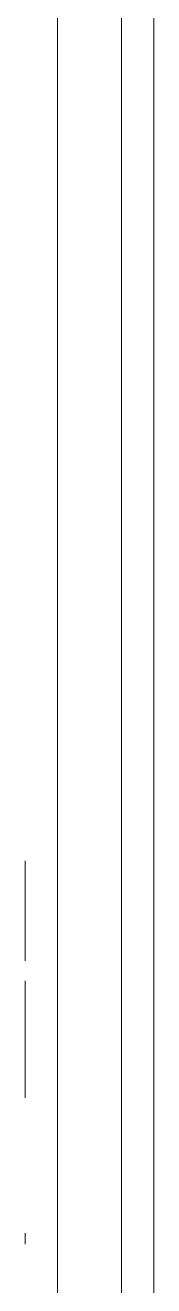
# Model space of a CAD drawing. Extents: x -181672 to 290600, y -29000 to 395522.
# Drawn here: x -4987.011 to -4986.811, y 42523.335 to 42525.294 of the extents above; entities that cross this region are included whole.
import ezdxf

# ---------------------------------------------------------------- set-up
doc = ezdxf.new("R2010")
doc.units = 0
doc.header["$LTSCALE"] = 10
doc.layers.add('XFM7P20PCW$0$G-IMPT', color=252, linetype='Continuous', lineweight=9)
doc.layers.add('XFM7P20PCW$0$M-EQPM', color=252, linetype='Continuous', lineweight=9)

# ---------------------------------------------------------------- blocks, each defined once
blk = doc.blocks.new('XFM7P20PCW$0$ui_PCW Pump Shockproof Base - PCW防震基座-Renew_dwg_¹s_ó¹Ï UA300015 _ó_û 100x9tx6M-V89-剖面 73')
at = {"layer": 'XFM7P20PCW$0$G-IMPT'}
for p, q in [((131818.3675, 25583), (132038.3675, 25583)), ((132038.3675, 25583), (131939.3675, 25583))]:
    blk.add_line(p, q, dxfattribs=at)
blk = doc.blocks.new('XFM7P20PCW$0$ui_PCW Pump Shockproof Base - PCW防震基座-Renew_dwg_²Õ_X¹Ï OB801032 JAD-2_uÂ__W_ _ö_ûÁá_N MK1808005SLDASM-V93-剖面 73')
blk.add_blockref('XFM7P20PCW$0$ui_PCW Pump Shockproof Base - PCW防震基座-Renew_dwg_¹s_ó¹Ï UA300015 _ó_û 100x9tx6M-V89-剖面 73', (0, 0))
blk = doc.blocks.new('XFM7P20PCW$0$ui_PCW Pump Shockproof Base - PCW防震基座-Renew_dwg_XA400011 ___¹_ÐÅÒ_K_È____-V82-剖面 73')
at = {"layer": 'XFM7P20PCW$0$G-IMPT'}
for p, q in [((130616.6358, 25583.15), (130621.6581, 25583.15)), ((130621.7248, 25583.15), (130616.6358, 25583.15)), ((130619.0375, 25583.15), (130620.4902, 25583.15)), ((130619.0803, 25583.15), (130620.6087, 25583.15)), ((130622.7149, 25583.15), (130619.1182, 25583.15)), ((130619.1182, 25583.15), (130622.5445, 25583.15)), ((130619.189, 25583.15), (130620.6466, 25583.15)), ((130622.5445, 25583.15), (130619.2079, 25583.15)), ((130619.7947, 25583.15), (130619.5346, 25583.15)), ((130620.6087, 25583.15), (130619.5865, 25583.15)), ((130619.9511, 25583.15), (130619.7429, 25583.15)), ((130619.984, 25583.15), (130622.5067, 25583.15)), ((130620.003, 25583.15), (130622.2746, 25583.15)), ((130622.3174, 25583.15), (130620.0836, 25583.15)), ((130622.0902, 25583.15), (130620.1025, 25583.15)), ((130621.4991, 25583.15), (130620.1208, 25583.15)), ((130620.1287, 25583.15), (130621.8148, 25583.15)), ((130620.6013, 25583.15), (130620.1365, 25583.15)), ((130620.1365, 25583.15), (130620.4836, 25583.15)), ((130620.56, 25583.15), (130620.158, 25583.15)), ((130620.158, 25583.15), (130620.4247, 25583.15)), ((130620.4247, 25583.15), (130620.158, 25583.15)), ((130620.1679, 25583.15), (130620.4952, 25583.15)), ((130620.1815, 25583.15), (130620.5286, 25583.15)), ((130620.4952, 25583.15), (130620.1873, 25583.15)), ((130620.4011, 25583.15), (130620.2364, 25583.15)), ((130620.2364, 25583.15), (130620.4011, 25583.15)), ((130620.6466, 25583.15), (130620.3816, 25583.15)), ((130620.6384, 25583.15), (130620.4581, 25583.15)), ((130620.4581, 25583.15), (130620.6384, 25583.15)), ((130620.4796, 25583.15), (130620.7462, 25583.15)), ((130620.7462, 25583.15), (130620.4796, 25583.15)), ((130620.5403, 25583.15), (130620.7384, 25583.15)), ((130620.5522, 25583.15), (130620.7482, 25583.15)), ((130620.5807, 25583.15), (130620.8029, 25583.15)), ((130620.798, 25583.15), (130620.5898, 25583.15)), ((130620.5972, 25583.15), (130621.6188, 25583.15)), ((130621.7913, 25583.15), (130620.6344, 25583.15)), ((130620.9109, 25583.15), (130620.6521, 25583.15)), ((130620.6521, 25583.15), (130620.9109, 25583.15)), ((130620.8618, 25583.15), (130620.6933, 25583.15)), ((130620.7791, 25583.15), (130622.7668, 25583.15)), ((130622.7997, 25583.15), (130620.784, 25583.15)), ((130620.8031, 25583.15), (130621.6266, 25583.15)), ((130621.2324, 25583.15), (130620.8168, 25583.15)), ((130620.8168, 25583.15), (130621.2324, 25583.15)), ((130621.5482, 25583.15), (130620.8345, 25583.15)), ((130620.8976, 25583.15), (130622.6343, 25583.15)), ((130621.0913, 25583.15), (130620.9187, 25583.15)), ((130620.9187, 25583.15), (130621.0913, 25583.15)), ((130621.2481, 25583.15), (130620.9678, 25583.15)), ((130621.3344, 25583.15), (130621.1482, 25583.15)), ((130621.4239, 25583.15), (130621.667, 25583.15)), ((130614.8675, 25583.05), (130641.8675, 25583.05)), ((130641.8675, 25583.05), (130614.8675, 25583.05))]:
    blk.add_line(p, q, dxfattribs=at)
at = {"layer": 'XFM7P20PCW$0$G-IMPT', "flags": 128}
for points in [[(130620.6466, 25583.15), (130619.7687, 25583.15), (130618.891, 25583.15)], [(130619.9322, 25583.15), (130619.9373, 25583.15), (130619.9511, 25583.15)], [(130620.1051, 25583.15), (130620.1332, 25583.15), (130620.158, 25583.15)], [(130620.6463, 25583.15), (130620.3887, 25583.15), (130620.1287, 25583.15)], [(130620.4287, 25583.15), (130620.314, 25583.15), (130620.1972, 25583.15)], [(130620.4902, 25583.15), (130620.3855, 25583.15), (130620.2778, 25583.15)], [(130620.4011, 25583.15), (130620.4494, 25583.15), (130620.4973, 25583.15)], [(130620.6562, 25583.15), (130620.5436, 25583.15), (130620.4287, 25583.15)], [(130620.8121, 25583.15), (130620.7104, 25583.15), (130620.6087, 25583.15)], [(130620.784, 25583.15), (130620.7884, 25583.15), (130620.798, 25583.15)], [(130620.9593, 25583.15), (130621.1429, 25583.15), (130621.319, 25583.15)], [(130621.2713, 25583.15), (130621.1157, 25583.15), (130620.9593, 25583.15)], [(130621.0326, 25583.15), (130621.1326, 25583.15), (130621.2304, 25583.15)], [(130621.5717, 25583.15), (130621.5551, 25583.15), (130621.5325, 25583.15)], [(130621.5412, 25583.15), (130621.6273, 25583.15), (130621.7067, 25583.15)], [(130621.5973, 25583.15), (130621.5866, 25583.15), (130621.5717, 25583.15)], [(130621.5952, 25583.15), (130621.6253, 25583.15), (130621.6522, 25583.15)]]:
    blk.add_lwpolyline(points, dxfattribs=at)
at = {"layer": 'XFM7P20PCW$0$G-IMPT'}
for points in [[(130619.7618, 25583.2), (130619.775, 25583.2), (130619.7608, 25583.2), (130619.7499, 25583.2)], [(130619.9776, 25583.2), (130620.0255, 25583.2), (130620.0966, 25583.2), (130620.159, 25583.2)], [(130620.3455, 25583.2), (130620.2664, 25583.2), (130620.1886, 25583.2), (130620.1904, 25583.2)]]:
    blk.add_open_spline(points, degree=3, dxfattribs=at)
for points, knots in [([(130620.2809, 25583.15), (130620.187, 25583.15), (130620.0015, 25583.15), (130619.7277, 25583.15), (130619.4635, 25583.15), (130619.2087, 25583.15), (130618.963, 25583.15), (130618.7263, 25583.15), (130618.4991, 25583.15), (130618.2809, 25583.15), (130618.0742, 25583.15), (130617.8788, 25583.15), (130617.6979, 25583.15), (130617.5279, 25583.15), (130617.3718, 25583.15), (130617.2291, 25583.15), (130617.0986, 25583.15), (130616.9815, 25583.15), (130616.8788, 25583.15), (130616.7872, 25583.15), (130616.7122, 25583.15), (130616.6498, 25583.15), (130616.6002, 25583.15), (130616.567, 25583.15), (130616.5453, 25583.15), (130616.5424, 25583.15), (130616.5409, 25583.15)], [-1, -1, -1, -1, -0.950599, -0.902395, -0.855745, -0.810528, -0.766085, -0.722763, -0.680141, -0.638043, -0.596514, -0.556066, -0.516351, -0.477107, -0.438142, -0.399205, -0.359896, -0.320357, -0.2806, -0.241146, -0.201685, -0.162198, -0.122531, -0.082317, -0.041607, 0, 0, 0, 0]), ([(130617.3948, 25583.15), (130617.3957, 25583.15), (130617.3976, 25583.15), (130617.418, 25583.15), (130617.448, 25583.15), (130617.493, 25583.15), (130617.5492, 25583.15), (130617.6191, 25583.15), (130617.701, 25583.15), (130617.7955, 25583.15), (130617.9017, 25583.15), (130618.0139, 25583.15), (130618.1375, 25583.15), (130618.2683, 25583.15), (130618.4087, 25583.15), (130618.5566, 25583.15), (130618.7135, 25583.15), (130618.9342, 25583.15), (130619.2184, 25583.15), (130619.5663, 25583.15), (130619.9196, 25583.15), (130620.1573, 25583.15), (130620.2765, 25583.15)], [-1, -1, -1, -1, -0.9532372, -0.9080313, -0.8641956, -0.8217684, -0.7805586, -0.7398231, -0.6997204, -0.6594524, -0.6196888, -0.580358, -0.5409827, -0.501818, -0.4623298, -0.4220867, -0.3813512, -0.3392384, -0.2547008, -0.1702553, -0.0853979, 0, 0, 0, 0]), ([(130620.1668, 25583.15), (130620.1198, 25583.15), (130620.0289, 25583.15), (130619.8665, 25583.15), (130619.6863, 25583.15), (130619.4886, 25583.15), (130619.2766, 25583.15), (130619.0501, 25583.15), (130618.8131, 25583.15), (130618.6502, 25583.15), (130618.5673, 25583.15)], [-1, -1, -1, -1, -0.855195, -0.720488, -0.593606, -0.472498, -0.354607, -0.238115, -0.121058, 0, 0, 0, 0]), ([(130619.1529, 25583.15), (130619.1748, 25583.15), (130619.2232, 25583.15), (130619.2873, 25583.15), (130619.3521, 25583.15), (130619.4165, 25583.15), (130619.4812, 25583.15), (130619.5479, 25583.15), (130619.6142, 25583.15), (130619.678, 25583.15), (130619.7421, 25583.15), (130619.806, 25583.15), (130619.8665, 25583.15), (130619.9255, 25583.15), (130619.9829, 25583.15), (130620.0398, 25583.15), (130620.0921, 25583.15), (130620.129, 25583.15), (130620.1461, 25583.15)], [-1, -1, -1, -1, -0.9672568, -0.9275904, -0.8803885, -0.8253271, -0.7626549, -0.6916476, -0.61237, -0.5252164, -0.4366677, -0.3548638, -0.2797975, -0.2108658, -0.1485029, -0.0926694, -0.0430313, 0, 0, 0, 0]), ([(130619.4351, 25583.15), (130619.4527, 25583.15), (130619.4856, 25583.15), (130619.5342, 25583.15), (130619.5779, 25583.15), (130619.6149, 25583.15), (130619.6492, 25583.15), (130619.6781, 25583.15), (130619.7014, 25583.15), (130619.7174, 25583.15), (130619.7239, 25583.15)], [-1, -1, -1, -1, -0.786452, -0.600206, -0.438634, -0.302518, -0.191112, -0.105531, -0.04259, 0, 0, 0, 0]), ([(130619.719, 25583.15), (130619.6956, 25583.15), (130619.6499, 25583.15), (130619.5787, 25583.15), (130619.5077, 25583.15), (130619.4589, 25583.15), (130619.4351, 25583.15)], [-1, -1, -1, -1, -0.7342325, -0.4796888, -0.2338003, 0, 0, 0, 0]), ([(130619.454, 25583.15), (130619.4789, 25583.15), (130619.528, 25583.15), (130619.6051, 25583.15), (130619.6821, 25583.15), (130619.7356, 25583.15), (130619.7618, 25583.15)], [-1, -1, -1, -1, -0.735144, -0.478822, -0.234538, 0, 0, 0, 0]), ([(130619.9132, 25583.15), (130619.8828, 25583.15), (130619.8188, 25583.15), (130619.7224, 25583.15), (130619.6202, 25583.15), (130619.5515, 25583.15), (130619.5157, 25583.15)], [-1, -1, -1, -1, -0.784987, -0.546269, -0.284402, 0, 0, 0, 0]), ([(130619.5346, 25583.15), (130619.5779, 25583.15), (130619.6624, 25583.15), (130619.7514, 25583.15), (130619.7947, 25583.15)], [-1, -1, -1, -1, -0.487395, 0, 0, 0, 0]), ([(130619.705, 25583.15), (130619.7105, 25583.15), (130619.7211, 25583.15), (130619.7451, 25583.15), (130619.7702, 25583.15), (130619.7935, 25583.15), (130619.8045, 25583.15)], [-1, -1, -1, -1, -0.716482, -0.45665, -0.217401, 0, 0, 0, 0]), ([(130620.0836, 25583.15), (130620.0436, 25583.15), (130619.9693, 25583.15), (130619.8662, 25583.15), (130619.7798, 25583.15), (130619.7281, 25583.15), (130619.705, 25583.15)], [-1, -1, -1, -1, -0.683944, -0.412109, -0.184306, 0, 0, 0, 0]), ([(130620.003, 25583.15), (130619.9574, 25583.15), (130619.8681, 25583.15), (130619.768, 25583.15), (130619.719, 25583.15)], [-1, -1, -1, -1, -0.489773, 0, 0, 0, 0]), ([(130619.7239, 25583.15), (130619.7295, 25583.15), (130619.7401, 25583.15), (130619.7637, 25583.15), (130619.7892, 25583.15), (130619.8124, 25583.15), (130619.8235, 25583.15)], [-1, -1, -1, -1, -0.713522, -0.450754, -0.214487, 0, 0, 0, 0]), ([(130620.1025, 25583.15), (130620.0626, 25583.15), (130619.9882, 25583.15), (130619.8851, 25583.15), (130619.7987, 25583.15), (130619.747, 25583.15), (130619.7239, 25583.15)], [-1, -1, -1, -1, -0.683944, -0.412109, -0.184306, 0, 0, 0, 0]), ([(130619.7429, 25583.15), (130619.7509, 25583.15), (130619.7681, 25583.15), (130619.783, 25583.15), (130619.7929, 25583.15), (130619.7941, 25583.15), (130619.7947, 25583.15)], [-1, -1, -1, -1, -0.792966, -0.557684, -0.293169, 0, 0, 0, 0]), ([(130619.7618, 25583.15), (130619.7853, 25583.15), (130619.8301, 25583.15), (130619.8953, 25583.15), (130619.9553, 25583.15), (130619.9945, 25583.15), (130620.0128, 25583.15)], [-1, -1, -1, -1, -0.708527, -0.445194, -0.20865, 0, 0, 0, 0]), ([(130619.7618, 25583.15), (130619.7925, 25583.15), (130619.8546, 25583.15), (130619.9424, 25583.15), (130620.029, 25583.15), (130620.0839, 25583.15), (130620.1116, 25583.15)], [-1, -1, -1, -1, -0.758038, -0.510923, -0.258358, 0, 0, 0, 0]), ([(130620.3009, 25583.15), (130620.2655, 25583.15), (130620.1957, 25583.15), (130620.0958, 25583.15), (130620.0017, 25583.15), (130619.9424, 25583.15), (130619.9132, 25583.15)], [-1, -1, -1, -1, -0.738843, -0.48644, -0.240084, 0, 0, 0, 0]), ([(130619.9322, 25583.15), (130619.9387, 25583.15), (130619.9523, 25583.15), (130619.9676, 25583.15), (130619.978, 25583.15), (130619.982, 25583.15), (130619.984, 25583.15)], [-1, -1, -1, -1, -0.76994, -0.526918, -0.273598, 0, 0, 0, 0]), ([(130619.9511, 25583.15), (130619.964, 25583.15), (130619.9904, 25583.15), (130619.9987, 25583.15), (130620.003, 25583.15)], [-1, -1, -1, -1, -0.512666, 0, 0, 0, 0]), ([(130620.1972, 25583.15), (130620.1796, 25583.15), (130620.1438, 25583.15), (130620.0883, 25583.15), (130620.0309, 25583.15), (130619.9917, 25583.15), (130619.9718, 25583.15)], [-1, -1, -1, -1, -0.760486, -0.514851, -0.260886, 0, 0, 0, 0]), ([(130619.9718, 25583.15), (130619.9774, 25583.15), (130619.9881, 25583.15), (130620.0049, 25583.15), (130620.0223, 25583.15), (130620.0345, 25583.15), (130620.0404, 25583.15)], [-1, -1, -1, -1, -0.725953, -0.468488, -0.226177, 0, 0, 0, 0]), ([(130619.9776, 25583.15), (130619.98, 25583.15), (130619.9847, 25583.15), (130619.9947, 25583.15), (130620.0059, 25583.15), (130620.016, 25583.15), (130620.0209, 25583.15)], [-1, -1, -1, -1, -0.720119, -0.459473, -0.220571, 0, 0, 0, 0]), ([(130620.2778, 25583.15), (130620.2568, 25583.15), (130620.2151, 25583.15), (130620.1483, 25583.15), (130620.0776, 25583.15), (130620.0277, 25583.15), (130620.003, 25583.15)], [-1, -1, -1, -1, -0.745639, -0.495227, -0.246188, 0, 0, 0, 0]), ([(130620.0128, 25583.15), (130620.0287, 25583.15), (130620.0586, 25583.15), (130620.1014, 25583.15), (130620.1414, 25583.15), (130620.1666, 25583.15), (130620.1782, 25583.15)], [-1, -1, -1, -1, -0.703898, -0.441324, -0.205033, 0, 0, 0, 0]), ([(130620.0953, 25583.15), (130620.1232, 25583.15), (130620.1789, 25583.15), (130620.2609, 25583.15), (130620.3417, 25583.15), (130620.3945, 25583.15), (130620.4209, 25583.15)], [-1, -1, -1, -1, -0.747025, -0.495809, -0.247573, 0, 0, 0, 0]), ([(130620.1116, 25583.15), (130620.1604, 25583.15), (130620.2568, 25583.15), (130620.3403, 25583.15), (130620.3816, 25583.15)], [-1, -1, -1, -1, -0.493914, 0, 0, 0, 0]), ([(130620.16, 25583.15), (130620.1552, 25583.15), (130620.1456, 25583.15), (130620.1316, 25583.15), (130620.1246, 25583.15)], [-1, -1, -1, -1, -0.49415, 0, 0, 0, 0]), ([(130620.366, 25583.15), (130620.3484, 25583.15), (130620.3122, 25583.15), (130620.2548, 25583.15), (130620.1933, 25583.15), (130620.1506, 25583.15), (130620.1287, 25583.15)], [-1, -1, -1, -1, -0.768461, -0.525392, -0.269949, 0, 0, 0, 0]), ([(130620.4639, 25583.15), (130620.4404, 25583.15), (130620.3925, 25583.15), (130620.3152, 25583.15), (130620.2322, 25583.15), (130620.1741, 25583.15), (130620.1444, 25583.15)], [-1, -1, -1, -1, -0.76736, -0.524519, -0.268445, 0, 0, 0, 0]), ([(130620.1461, 25583.15), (130620.1706, 25583.15), (130620.2187, 25583.15), (130620.3009, 25583.15), (130620.3863, 25583.15), (130620.4771, 25583.15), (130620.5736, 25583.15), (130620.6746, 25583.15), (130620.7797, 25583.15), (130620.892, 25583.15), (130621.0071, 25583.15), (130621.1267, 25583.15), (130621.2513, 25583.15), (130621.3796, 25583.15), (130621.5129, 25583.15), (130621.6498, 25583.15), (130621.7911, 25583.15), (130621.8868, 25583.15), (130621.9353, 25583.15)], [-1, -1, -1, -1, -0.925069, -0.852922, -0.783636, -0.717497, -0.653312, -0.591164, -0.530738, -0.471568, -0.412999, -0.355584, -0.297811, -0.240233, -0.18151, -0.122367, -0.06198, 0, 0, 0, 0]), ([(130620.158, 25583.15), (130620.1616, 25583.15), (130620.1694, 25583.15), (130620.1765, 25583.15), (130620.1808, 25583.15), (130620.1813, 25583.15), (130620.1815, 25583.15)], [-1, -1, -1, -1, -0.794384, -0.559375, -0.295352, 0, 0, 0, 0]), ([(130620.158, 25583.15), (130620.1785, 25583.15), (130620.2183, 25583.15), (130620.2758, 25583.15), (130620.3293, 25583.15), (130620.3633, 25583.15), (130620.3796, 25583.15)], [-1, -1, -1, -1, -0.7233, -0.464521, -0.223132, 0, 0, 0, 0]), ([(130620.158, 25583.15), (130620.173, 25583.15), (130620.2024, 25583.15), (130620.2441, 25583.15), (130620.284, 25583.15), (130620.3086, 25583.15), (130620.3207, 25583.15)], [-1, -1, -1, -1, -0.734734, -0.48078, -0.235885, 0, 0, 0, 0]), ([(130620.1815, 25583.15), (130620.179, 25583.15), (130620.1738, 25583.15), (130620.1647, 25583.15), (130620.16, 25583.15)], [-1, -1, -1, -1, -0.518221, 0, 0, 0, 0]), ([(130620.9866, 25583.15), (130620.9759, 25583.15), (130620.9517, 25583.15), (130620.9197, 25583.15), (130620.8783, 25583.15), (130620.8357, 25583.15), (130620.7906, 25583.15), (130620.7396, 25583.15), (130620.6854, 25583.15), (130620.6276, 25583.15), (130620.5689, 25583.15), (130620.5101, 25583.15), (130620.4504, 25583.15), (130620.393, 25583.15), (130620.3353, 25583.15), (130620.279, 25583.15), (130620.2251, 25583.15), (130620.1855, 25583.15), (130620.1668, 25583.15)], [-1, -1, -1, -1, -0.9688, -0.929513, -0.882785, -0.828424, -0.765878, -0.696037, -0.617844, -0.532354, -0.445665, -0.364926, -0.289963, -0.220908, -0.157034, -0.098999, -0.046754, 0, 0, 0, 0]), ([(130620.364, 25583.15), (130620.3466, 25583.15), (130620.3128, 25583.15), (130620.2631, 25583.15), (130620.2158, 25583.15), (130620.1849, 25583.15), (130620.1699, 25583.15)], [-1, -1, -1, -1, -0.7308884, -0.4746765, -0.2311358, 0, 0, 0, 0]), ([(130620.1737, 25583.15), (130620.214, 25583.15), (130620.2944, 25583.15), (130620.4134, 25583.15), (130620.5308, 25583.15), (130620.6078, 25583.15), (130620.6463, 25583.15)], [-1, -1, -1, -1, -0.747702, -0.497552, -0.248185, 0, 0, 0, 0]), ([(130620.1737, 25583.15), (130620.1956, 25583.15), (130620.2384, 25583.15), (130620.2989, 25583.15), (130620.3553, 25583.15), (130620.39, 25583.15), (130620.4069, 25583.15)], [-1, -1, -1, -1, -0.731326, -0.47539, -0.233029, 0, 0, 0, 0]), ([(130620.2013, 25583.15), (130620.2035, 25583.15), (130620.2082, 25583.15), (130620.2139, 25583.15), (130620.2188, 25583.15), (130620.2214, 25583.15), (130620.2228, 25583.15)], [-1, -1, -1, -1, -0.787483, -0.549256, -0.287573, 0, 0, 0, 0]), ([(130620.2385, 25583.15), (130620.2387, 25583.15), (130620.2392, 25583.15), (130620.2404, 25583.15), (130620.2416, 25583.15), (130620.2426, 25583.15), (130620.2438, 25583.15), (130620.2443, 25583.15)], [-0.5189477, -0.5189477, -0.5189477, -0.5189477, -0.3863051, -0.2689952, -0.1655363, -0.0759217, 0, 0, 0, 0]), ([(130620.2765, 25583.15), (130620.4264, 25583.15), (130620.7172, 25583.15), (130621.1386, 25583.15), (130621.5316, 25583.15), (130621.8383, 25583.15), (130622.0645, 25583.15), (130622.2229, 25583.15), (130622.3695, 25583.15), (130622.5051, 25583.15), (130622.6293, 25583.15), (130622.7427, 25583.15), (130622.8466, 25583.15), (130622.9359, 25583.15), (130623.0152, 25583.15), (130623.0858, 25583.15), (130623.1454, 25583.15), (130623.1918, 25583.15), (130623.2318, 25583.15), (130623.258, 25583.15), (130623.2728, 25583.15), (130623.2755, 25583.15), (130623.2768, 25583.15)], [-1, -1, -1, -1, -0.894657, -0.795625, -0.701931, -0.61293, -0.570274, -0.529099, -0.488878, -0.449821, -0.411646, -0.373317, -0.335548, -0.297485, -0.259519, -0.222382, -0.185284, -0.148473, -0.111902, -0.074888, -0.037896, 0, 0, 0, 0]), ([(130624.1307, 25583.15), (130624.1293, 25583.15), (130624.1265, 25583.15), (130624.1044, 25583.15), (130624.0659, 25583.15), (130624.0125, 25583.15), (130623.9464, 25583.15), (130623.8633, 25583.15), (130623.7638, 25583.15), (130623.6506, 25583.15), (130623.522, 25583.15), (130623.3814, 25583.15), (130623.2251, 25583.15), (130623.0566, 25583.15), (130622.8738, 25583.15), (130622.6792, 25583.15), (130622.4693, 25583.15), (130622.2479, 25583.15), (130622.0174, 25583.15), (130621.7822, 25583.15), (130621.5418, 25583.15), (130621.2983, 25583.15), (130621.0495, 25583.15), (130620.7975, 25583.15), (130620.5406, 25583.15), (130620.3679, 25583.15), (130620.2809, 25583.15)], [-1, -1, -1, -1, -0.950804, -0.903752, -0.858651, -0.815344, -0.773941, -0.733827, -0.69471, -0.656755, -0.619123, -0.581504, -0.543681, -0.505763, -0.466976, -0.427527, -0.386921, -0.345066, -0.302603, -0.260116, -0.217805, -0.174938, -0.132013, -0.088589, -0.044628, 0, 0, 0, 0]), ([(130620.547, 25583.15), (130620.5434, 25583.15), (130620.5346, 25583.15), (130620.5176, 25583.15), (130620.4953, 25583.15), (130620.4677, 25583.15), (130620.4339, 25583.15), (130620.3945, 25583.15), (130620.3496, 25583.15), (130620.3178, 25583.15), (130620.3009, 25583.15)], [-1, -1, -1, -1, -0.948037, -0.876152, -0.785983, -0.670692, -0.534871, -0.378426, -0.200137, 0, 0, 0, 0]), ([(130620.3207, 25583.15), (130620.3335, 25583.15), (130620.3593, 25583.15), (130620.3964, 25583.15), (130620.4329, 25583.15), (130620.4561, 25583.15), (130620.4679, 25583.15)], [-1, -1, -1, -1, -0.7573232, -0.5104725, -0.2586587, 0, 0, 0, 0]), ([(130620.3227, 25583.15), (130620.3297, 25583.15), (130620.3429, 25583.15), (130620.3649, 25583.15), (130620.3859, 25583.15), (130620.4016, 25583.15), (130620.409, 25583.15)], [-1, -1, -1, -1, -0.707081, -0.442736, -0.207424, 0, 0, 0, 0]), ([(130620.3305, 25583.15), (130620.3492, 25583.15), (130620.3855, 25583.15), (130620.4237, 25583.15), (130620.4424, 25583.15)], [-1, -1, -1, -1, -0.4879433, 0, 0, 0, 0]), ([(130620.4345, 25583.15), (130620.4275, 25583.15), (130620.4126, 25583.15), (130620.3908, 25583.15), (130620.3686, 25583.15), (130620.3539, 25583.15), (130620.3462, 25583.15)], [-1, -1, -1, -1, -0.78685, -0.549589, -0.28722, 0, 0, 0, 0]), ([(130620.5464, 25583.15), (130620.5333, 25583.15), (130620.5061, 25583.15), (130620.4623, 25583.15), (130620.4146, 25583.15), (130620.3812, 25583.15), (130620.364, 25583.15)], [-1, -1, -1, -1, -0.77661, -0.536192, -0.277623, 0, 0, 0, 0]), ([(130620.5835, 25583.15), (130620.5669, 25583.15), (130620.5334, 25583.15), (130620.4802, 25583.15), (130620.4245, 25583.15), (130620.3856, 25583.15), (130620.366, 25583.15)], [-1, -1, -1, -1, -0.753177, -0.505615, -0.254537, 0, 0, 0, 0]), ([(130620.3796, 25583.15), (130620.383, 25583.15), (130620.3901, 25583.15), (130620.3963, 25583.15), (130620.4004, 25583.15), (130620.4009, 25583.15), (130620.4011, 25583.15)], [-1, -1, -1, -1, -0.7929661, -0.5576838, -0.2931693, 0, 0, 0, 0]), ([(130620.3796, 25583.15), (130620.3966, 25583.15), (130620.4296, 25583.15), (130620.4767, 25583.15), (130620.5201, 25583.15), (130620.547, 25583.15), (130620.56, 25583.15)], [-1, -1, -1, -1, -0.725141, -0.467184, -0.225182, 0, 0, 0, 0]), ([(130620.3816, 25583.15), (130620.4181, 25583.15), (130620.4905, 25583.15), (130620.5508, 25583.15), (130620.5807, 25583.15)], [-1, -1, -1, -1, -0.495161, 0, 0, 0, 0]), ([(130620.3816, 25583.15), (130620.4261, 25583.15), (130620.5124, 25583.15), (130620.6028, 25583.15), (130620.6466, 25583.15)], [-1, -1, -1, -1, -0.4843894, 0, 0, 0, 0]), ([(130620.4069, 25583.15), (130620.4255, 25583.15), (130620.4631, 25583.15), (130620.5172, 25583.15), (130620.5701, 25583.15), (130620.6037, 25583.15), (130620.6207, 25583.15)], [-1, -1, -1, -1, -0.760374, -0.514895, -0.261282, 0, 0, 0, 0]), ([(130620.4168, 25583.15), (130620.4208, 25583.15), (130620.4292, 25583.15), (130620.4369, 25583.15), (130620.4413, 25583.15), (130620.442, 25583.15), (130620.4424, 25583.15)], [-1, -1, -1, -1, -0.791903, -0.556389, -0.292407, 0, 0, 0, 0]), ([(130620.4194, 25583.15), (130620.4314, 25583.15), (130620.4536, 25583.15), (130620.4847, 25583.15), (130620.5114, 25583.15), (130620.5329, 25583.15), (130620.5511, 25583.15), (130620.5616, 25583.15), (130620.5703, 25583.15), (130620.5707, 25583.15), (130620.5709, 25583.15)], [-1, -1, -1, -1, -0.835171, -0.693621, -0.563138, -0.448721, -0.341615, -0.234898, -0.122819, 0, 0, 0, 0]), ([(130620.4601, 25583.15), (130620.4604, 25583.15), (130620.4608, 25583.15), (130620.462, 25583.15), (130620.4632, 25583.15), (130620.4642, 25583.15), (130620.4654, 25583.15), (130620.4659, 25583.15)], [-0.5090515, -0.5090515, -0.5090515, -0.5090515, -0.3765261, -0.2594986, -0.1580272, -0.0705483, 0, 0, 0, 0]), ([(130620.7581, 25583.15), (130620.7359, 25583.15), (130620.6915, 25583.15), (130620.6192, 25583.15), (130620.5439, 25583.15), (130620.4906, 25583.15), (130620.4639, 25583.15)], [-1, -1, -1, -1, -0.74914, -0.499507, -0.250024, 0, 0, 0, 0]), ([(130620.4679, 25583.15), (130620.4789, 25583.15), (130620.5004, 25583.15), (130620.53, 25583.15), (130620.5564, 25583.15), (130620.5719, 25583.15), (130620.5795, 25583.15)], [-1, -1, -1, -1, -0.734739, -0.479493, -0.235575, 0, 0, 0, 0]), ([(130620.4737, 25583.15), (130620.4771, 25583.15), (130620.4843, 25583.15), (130620.4904, 25583.15), (130620.4945, 25583.15), (130620.495, 25583.15), (130620.4952, 25583.15)], [-1, -1, -1, -1, -0.794896, -0.56007, -0.295766, 0, 0, 0, 0]), ([(130620.4973, 25583.15), (130620.4975, 25583.15), (130620.498, 25583.15), (130620.4992, 25583.15), (130620.5004, 25583.15), (130620.5014, 25583.15), (130620.5026, 25583.15), (130620.5031, 25583.15)], [-0.5090515, -0.5090515, -0.5090515, -0.5090515, -0.3765261, -0.2594986, -0.1580272, -0.0705483, 0, 0, 0, 0]), ([(130620.7267, 25583.15), (130620.6969, 25583.15), (130620.6393, 25583.15), (130620.5805, 25583.15), (130620.5522, 25583.15)], [-1, -1, -1, -1, -0.482607, 0, 0, 0, 0]), ([(130620.5542, 25583.15), (130620.5545, 25583.15), (130620.5549, 25583.15), (130620.5562, 25583.15), (130620.5574, 25583.15), (130620.5584, 25583.15), (130620.5595, 25583.15), (130620.56, 25583.15)], [-0.5189477, -0.5189477, -0.5189477, -0.5189477, -0.3863051, -0.2689952, -0.1655363, -0.0759217, 0, 0, 0, 0]), ([(130620.5795, 25583.15), (130620.5866, 25583.15), (130620.6016, 25583.15), (130620.6204, 25583.15), (130620.6375, 25583.15), (130620.6471, 25583.15), (130620.6521, 25583.15)], [-1, -1, -1, -1, -0.7861207, -0.5482419, -0.2870967, 0, 0, 0, 0]), ([(130620.6855, 25583.15), (130620.667, 25583.15), (130620.63, 25583.15), (130620.599, 25583.15), (130620.5835, 25583.15)], [0, 0, 0, 0, 0.500784, 1, 1, 1, 1]), ([(130620.754, 25583.15), (130620.7409, 25583.15), (130620.7152, 25583.15), (130620.6729, 25583.15), (130620.63, 25583.15), (130620.5989, 25583.15), (130620.5835, 25583.15)], [-1, -1, -1, -1, -0.737841, -0.484853, -0.239181, 0, 0, 0, 0]), ([(130620.5898, 25583.15), (130620.5986, 25583.15), (130620.6172, 25583.15), (130620.6346, 25583.15), (130620.6448, 25583.15), (130620.646, 25583.15), (130620.6466, 25583.15)], [-1, -1, -1, -1, -0.792471, -0.557009, -0.292768, 0, 0, 0, 0]), ([(130620.6087, 25583.15), (130620.6543, 25583.15), (130620.7431, 25583.15), (130620.8729, 25583.15), (130620.9954, 25583.15), (130621.1104, 25583.15), (130621.218, 25583.15), (130621.318, 25583.15), (130621.4109, 25583.15), (130621.47, 25583.15), (130621.4985, 25583.15)], [-1, -1, -1, -1, -0.847176, -0.702144, -0.564858, -0.435993, -0.315516, -0.202466, -0.097595, 0, 0, 0, 0]), ([(130620.6149, 25583.15), (130620.6185, 25583.15), (130620.6263, 25583.15), (130620.6335, 25583.15), (130620.6377, 25583.15), (130620.6382, 25583.15), (130620.6384, 25583.15)], [-1, -1, -1, -1, -0.793058, -0.558411, -0.293975, 0, 0, 0, 0]), ([(130620.6207, 25583.15), (130620.6369, 25583.15), (130620.6684, 25583.15), (130620.7107, 25583.15), (130620.7492, 25583.15), (130620.771, 25583.15), (130620.7816, 25583.15)], [-1, -1, -1, -1, -0.734704, -0.480821, -0.235313, 0, 0, 0, 0]), ([(130620.8052, 25583.15), (130620.7926, 25583.15), (130620.7662, 25583.15), (130620.7273, 25583.15), (130620.687, 25583.15), (130620.6603, 25583.15), (130620.6463, 25583.15)], [-1, -1, -1, -1, -0.7870095, -0.5502736, -0.2884103, 0, 0, 0, 0]), ([(130620.6463, 25583.15), (130620.6594, 25583.15), (130620.6848, 25583.15), (130620.7248, 25583.15), (130620.7643, 25583.15), (130620.7919, 25583.15), (130620.8052, 25583.15)], [-1, -1, -1, -1, -0.721478, -0.463218, -0.222239, 0, 0, 0, 0]), ([(130621.4893, 25583.15), (130621.4251, 25583.15), (130621.2925, 25583.15), (130621.0877, 25583.15), (130620.871, 25583.15), (130620.7228, 25583.15), (130620.6466, 25583.15)], [-1, -1, -1, -1, -0.770793, -0.527014, -0.270938, 0, 0, 0, 0]), ([(130620.6466, 25583.15), (130620.7088, 25583.15), (130620.8315, 25583.15), (130621.0129, 25583.15), (130621.189, 25583.15), (130621.3043, 25583.15), (130621.361, 25583.15)], [-1, -1, -1, -1, -0.739319, -0.485361, -0.2390133, 0, 0, 0, 0]), ([(130620.9031, 25583.15), (130620.8819, 25583.15), (130620.8404, 25583.15), (130620.778, 25583.15), (130620.717, 25583.15), (130620.6761, 25583.15), (130620.6562, 25583.15)], [-1, -1, -1, -1, -0.732094, -0.476114, -0.232366, 0, 0, 0, 0]), ([(130620.8031, 25583.15), (130620.7932, 25583.15), (130620.774, 25583.15), (130620.7422, 25583.15), (130620.7112, 25583.15), (130620.6886, 25583.15), (130620.6777, 25583.15)], [-1, -1, -1, -1, -0.72452, -0.466847, -0.226445, 0, 0, 0, 0]), ([(130620.6855, 25583.15), (130620.6968, 25583.15), (130620.7213, 25583.15), (130620.7566, 25583.15), (130620.7946, 25583.15), (130620.8193, 25583.15), (130620.8325, 25583.15)], [-1, -1, -1, -1, -0.799597, -0.566464, -0.301161, 0, 0, 0, 0]), ([(130620.6855, 25583.15), (130620.7056, 25583.15), (130620.7465, 25583.15), (130620.8064, 25583.15), (130620.8669, 25583.15), (130620.9065, 25583.15), (130620.9266, 25583.15)], [-1, -1, -1, -1, -0.762861, -0.517079, -0.262887, 0, 0, 0, 0]), ([(130620.6954, 25583.15), (130620.6956, 25583.15), (130620.6961, 25583.15), (130620.6973, 25583.15), (130620.6985, 25583.15), (130620.6995, 25583.15), (130620.7007, 25583.15), (130620.7012, 25583.15)], [-0.5127935, -0.5127935, -0.5127935, -0.5127935, -0.381694, -0.2628472, -0.1609291, -0.072854, 0, 0, 0, 0]), ([(130620.9306, 25583.15), (130620.9143, 25583.15), (130620.8808, 25583.15), (130620.8285, 25583.15), (130620.7737, 25583.15), (130620.7361, 25583.15), (130620.7169, 25583.15)], [-1, -1, -1, -1, -0.763616, -0.517997, -0.264307, 0, 0, 0, 0]), ([(130620.7169, 25583.15), (130620.7224, 25583.15), (130620.7332, 25583.15), (130620.7499, 25583.15), (130620.7674, 25583.15), (130620.7795, 25583.15), (130620.7854, 25583.15)], [-1, -1, -1, -1, -0.725953, -0.468488, -0.226177, 0, 0, 0, 0]), ([(130620.9463, 25583.15), (130620.9109, 25583.15), (130620.8389, 25583.15), (130620.7645, 25583.15), (130620.7267, 25583.15)], [-1, -1, -1, -1, -0.50784, 0, 0, 0, 0]), ([(130620.7384, 25583.15), (130620.7622, 25583.15), (130620.809, 25583.15), (130620.8783, 25583.15), (130620.9453, 25583.15), (130620.9892, 25583.15), (130621.0108, 25583.15)], [0, 0, 0, 0, 0.26218, 0.515867, 0.762141, 1, 1, 1, 1]), ([(130620.7482, 25583.15), (130620.7568, 25583.15), (130620.7732, 25583.15), (130620.7991, 25583.15), (130620.8241, 25583.15), (130620.8418, 25583.15), (130620.8502, 25583.15)], [-1, -1, -1, -1, -0.712615, -0.45016, -0.212831, 0, 0, 0, 0]), ([(130620.9893, 25583.15), (130620.9719, 25583.15), (130620.9377, 25583.15), (130620.8811, 25583.15), (130620.8221, 25583.15), (130620.7792, 25583.15), (130620.7581, 25583.15)], [-1, -1, -1, -1, -0.7350324, -0.4804079, -0.2357684, 0, 0, 0, 0]), ([(130620.7816, 25583.15), (130620.7868, 25583.15), (130620.7973, 25583.15), (130620.8118, 25583.15), (130620.8257, 25583.15), (130620.8392, 25583.15), (130620.8527, 25583.15), (130620.8653, 25583.15), (130620.878, 25583.15), (130620.8855, 25583.15), (130620.8894, 25583.15)], [-1, -1, -1, -1, -0.897109, -0.788987, -0.674449, -0.552827, -0.424932, -0.290042, -0.148653, 0, 0, 0, 0]), ([(130620.8029, 25583.15), (130620.8248, 25583.15), (130620.8673, 25583.15), (130620.9357, 25583.15), (130621.0046, 25583.15), (130621.0534, 25583.15), (130621.0771, 25583.15)], [-1, -1, -1, -1, -0.729672, -0.473329, -0.22972, 0, 0, 0, 0]), ([(130620.8031, 25583.15), (130620.8302, 25583.15), (130620.882, 25583.15), (130620.955, 25583.15), (130621.0197, 25583.15), (130621.059, 25583.15), (130621.0776, 25583.15)], [0, 0, 0, 0, 0.287756, 0.550375, 0.787772, 1, 1, 1, 1]), ([(130621.1128, 25583.15), (130621.0903, 25583.15), (130621.0442, 25583.15), (130620.9696, 25583.15), (130620.8889, 25583.15), (130620.8322, 25583.15), (130620.8031, 25583.15)], [0, 0, 0, 0, 0.230869, 0.473421, 0.729898, 1, 1, 1, 1]), ([(130620.9542, 25583.15), (130620.9417, 25583.15), (130620.9164, 25583.15), (130620.8791, 25583.15), (130620.8416, 25583.15), (130620.8175, 25583.15), (130620.8052, 25583.15)], [-1, -1, -1, -1, -0.760763, -0.513737, -0.261632, 0, 0, 0, 0]), ([(130620.8052, 25583.15), (130620.8169, 25583.15), (130620.8406, 25583.15), (130620.879, 25583.15), (130620.9203, 25583.15), (130620.9492, 25583.15), (130620.9638, 25583.15)], [-1, -1, -1, -1, -0.757074, -0.511937, -0.259159, 0, 0, 0, 0]), ([(130621.1107, 25583.15), (130621.0899, 25583.15), (130621.0468, 25583.15), (130620.9752, 25583.15), (130620.8972, 25583.15), (130620.841, 25583.15), (130620.8121, 25583.15)], [-1, -1, -1, -1, -0.77544, -0.534698, -0.27556, 0, 0, 0, 0]), ([(130620.8345, 25583.15), (130620.8522, 25583.15), (130620.8869, 25583.15), (130620.9377, 25583.15), (130620.9861, 25583.15), (130621.0173, 25583.15), (130621.0326, 25583.15)], [-1, -1, -1, -1, -0.738927, -0.486295, -0.23952, 0, 0, 0, 0]), ([(130620.8403, 25583.15), (130620.8669, 25583.15), (130620.9201, 25583.15), (130620.9984, 25583.15), (130621.0753, 25583.15), (130621.1253, 25583.15), (130621.1502, 25583.15)], [-1, -1, -1, -1, -0.7492195, -0.4985714, -0.249301, 0, 0, 0, 0]), ([(130621.0149, 25583.15), (130621.0017, 25583.15), (130620.9763, 25583.15), (130620.9414, 25583.15), (130620.9102, 25583.15), (130620.8922, 25583.15), (130620.8836, 25583.15)], [-1, -1, -1, -1, -0.720362, -0.462025, -0.222317, 0, 0, 0, 0]), ([(130621.2145, 25583.15), (130621.1892, 25583.15), (130621.1357, 25583.15), (130621.0585, 25583.15), (130620.9777, 25583.15), (130620.9251, 25583.15), (130620.8976, 25583.15)], [-1, -1, -1, -1, -0.785408, -0.547443, -0.285733, 0, 0, 0, 0]), ([(130620.9109, 25583.15), (130620.9364, 25583.15), (130620.9848, 25583.15), (130621.0528, 25583.15), (130621.1127, 25583.15), (130621.149, 25583.15), (130621.1659, 25583.15)], [-1, -1, -1, -1, -0.706296, -0.443023, -0.206779, 0, 0, 0, 0]), ([(130620.9187, 25583.15), (130620.926, 25583.15), (130620.9398, 25583.15), (130620.9599, 25583.15), (130620.9777, 25583.15), (130620.9933, 25583.15), (130621.0075, 25583.15), (130621.0194, 25583.15), (130621.0291, 25583.15), (130621.0357, 25583.15), (130621.0384, 25583.15)], [-1, -1, -1, -1, -0.786975, -0.599796, -0.437125, -0.302149, -0.190552, -0.104648, -0.042233, 0, 0, 0, 0]), ([(130621.2208, 25583.15), (130621.1983, 25583.15), (130621.1523, 25583.15), (130621.0805, 25583.15), (130621.005, 25583.15), (130620.9531, 25583.15), (130620.9266, 25583.15)], [-1, -1, -1, -1, -0.765588, -0.520538, -0.265428, 0, 0, 0, 0]), ([(130621.154, 25583.15), (130621.1347, 25583.15), (130621.0968, 25583.15), (130621.0402, 25583.15), (130620.9852, 25583.15), (130620.9486, 25583.15), (130620.9306, 25583.15)], [-1, -1, -1, -1, -0.735228, -0.479956, -0.235622, 0, 0, 0, 0]), ([(130621.1717, 25583.15), (130621.1541, 25583.15), (130621.1186, 25583.15), (130621.0632, 25583.15), (130621.0057, 25583.15), (130620.9662, 25583.15), (130620.9463, 25583.15)], [-1, -1, -1, -1, -0.756545, -0.509478, -0.257235, 0, 0, 0, 0]), ([(130620.9638, 25583.15), (130620.9764, 25583.15), (130621.0017, 25583.15), (130621.0415, 25583.15), (130621.0826, 25583.15), (130621.1105, 25583.15), (130621.1247, 25583.15)], [-1, -1, -1, -1, -0.755976, -0.509263, -0.25803, 0, 0, 0, 0]), ([(130621.9857, 25583.15), (130621.9322, 25583.15), (130621.8276, 25583.15), (130621.6754, 25583.15), (130621.5361, 25583.15), (130621.404, 25583.15), (130621.2832, 25583.15), (130621.1719, 25583.15), (130621.071, 25583.15), (130621.0157, 25583.15), (130620.9866, 25583.15)], [-1, -1, -1, -1, -0.882232, -0.769824, -0.660157, -0.549375, -0.433057, -0.303979, -0.160562, 0, 0, 0, 0]), ([(130620.9893, 25583.15), (130621.0065, 25583.15), (130621.0406, 25583.15), (130621.09, 25583.15), (130621.138, 25583.15), (130621.1682, 25583.15), (130621.1834, 25583.15)], [0, 0, 0, 0, 0.251165, 0.500766, 0.749702, 1, 1, 1, 1]), ([(130621.2461, 25583.15), (130621.2277, 25583.15), (130621.1899, 25583.15), (130621.1281, 25583.15), (130621.0611, 25583.15), (130621.0137, 25583.15), (130620.9893, 25583.15)], [0, 0, 0, 0, 0.230158, 0.472515, 0.729206, 1, 1, 1, 1]), ([(130621.0063, 25583.15), (130621.0239, 25583.15), (130621.057, 25583.15), (130621.1055, 25583.15), (130621.1487, 25583.15), (130621.1863, 25583.15), (130621.2205, 25583.15), (130621.2491, 25583.15), (130621.2726, 25583.15), (130621.2887, 25583.15), (130621.2951, 25583.15)], [-1, -1, -1, -1, -0.7869745, -0.5997961, -0.4371251, -0.3021491, -0.1905525, -0.1046477, -0.0422329, 0, 0, 0, 0]), ([(130621.2054, 25583.15), (130621.189, 25583.15), (130621.157, 25583.15), (130621.1078, 25583.15), (130621.0575, 25583.15), (130621.023, 25583.15), (130621.0063, 25583.15)], [-1, -1, -1, -1, -0.726038, -0.467075, -0.227239, 0, 0, 0, 0]), ([(130621.0441, 25583.15), (130621.1028, 25583.15), (130621.2147, 25583.15), (130621.3716, 25583.15), (130621.5112, 25583.15), (130621.5959, 25583.15), (130621.6359, 25583.15)], [-1, -1, -1, -1, -0.710896, -0.447926, -0.211262, 0, 0, 0, 0]), ([(130621.0541, 25583.15), (130621.0716, 25583.15), (130621.1057, 25583.15), (130621.1556, 25583.15), (130621.2028, 25583.15), (130621.2333, 25583.15), (130621.2481, 25583.15)], [0, 0, 0, 0, 0.27048, 0.526159, 0.77028, 1, 1, 1, 1]), ([(130621.0771, 25583.15), (130621.099, 25583.15), (130621.1406, 25583.15), (130621.2032, 25583.15), (130621.2616, 25583.15), (130621.3008, 25583.15), (130621.319, 25583.15)], [-1, -1, -1, -1, -0.703736, -0.439578, -0.204222, 0, 0, 0, 0]), ([(130621.0776, 25583.15), (130621.0977, 25583.15), (130621.1372, 25583.15), (130621.1928, 25583.15), (130621.2452, 25583.15), (130621.2773, 25583.15), (130621.2931, 25583.15)], [0, 0, 0, 0, 0.263462, 0.517513, 0.762875, 1, 1, 1, 1]), ([(130621.0834, 25583.15), (130621.0997, 25583.15), (130621.132, 25583.15), (130621.1824, 25583.15), (130621.2331, 25583.15), (130621.268, 25583.15), (130621.2853, 25583.15)], [-1, -1, -1, -1, -0.740704, -0.487495, -0.240719, 0, 0, 0, 0]), ([(130621.7684, 25583.15), (130621.7161, 25583.15), (130621.6097, 25583.15), (130621.443, 25583.15), (130621.2687, 25583.15), (130621.1481, 25583.15), (130621.0869, 25583.15)], [-1, -1, -1, -1, -0.760787, -0.51364, -0.261023, 0, 0, 0, 0]), ([(130621.3559, 25583.15), (130621.3369, 25583.15), (130621.2971, 25583.15), (130621.237, 25583.15), (130621.1738, 25583.15), (130621.1311, 25583.15), (130621.109, 25583.15)], [-1, -1, -1, -1, -0.781883, -0.542917, -0.282261, 0, 0, 0, 0]), ([(130621.3709, 25583.15), (130621.3306, 25583.15), (130621.2507, 25583.15), (130621.1572, 25583.15), (130621.1107, 25583.15)], [-1, -1, -1, -1, -0.496986, 0, 0, 0, 0]), ([(130621.3402, 25583.15), (130621.3244, 25583.15), (130621.2915, 25583.15), (130621.2372, 25583.15), (130621.1774, 25583.15), (130621.1348, 25583.15), (130621.1128, 25583.15)], [0, 0, 0, 0, 0.223807, 0.46508, 0.72364, 1, 1, 1, 1]), ([(130621.1502, 25583.15), (130621.1735, 25583.15), (130621.2193, 25583.15), (130621.2845, 25583.15), (130621.3458, 25583.15), (130621.3841, 25583.15), (130621.4029, 25583.15)], [-1, -1, -1, -1, -0.737882, -0.484791, -0.238146, 0, 0, 0, 0]), ([(130621.3716, 25583.15), (130621.3551, 25583.15), (130621.3215, 25583.15), (130621.2686, 25583.15), (130621.2128, 25583.15), (130621.1739, 25583.15), (130621.154, 25583.15)], [-1, -1, -1, -1, -0.764518, -0.520396, -0.264922, 0, 0, 0, 0]), ([(130621.3992, 25583.15), (130621.3798, 25583.15), (130621.3418, 25583.15), (130621.2844, 25583.15), (130621.2281, 25583.15), (130621.1903, 25583.15), (130621.1717, 25583.15)], [-1, -1, -1, -1, -0.735679, -0.481559, -0.236439, 0, 0, 0, 0]), ([(130621.1834, 25583.15), (130621.2012, 25583.15), (130621.2365, 25583.15), (130621.2859, 25583.15), (130621.3318, 25583.15), (130621.3598, 25583.15), (130621.3736, 25583.15)], [0, 0, 0, 0, 0.258978, 0.511107, 0.757656, 1, 1, 1, 1]), ([(130621.3989, 25583.15), (130621.3679, 25583.15), (130621.3089, 25583.15), (130621.2387, 25583.15), (130621.2054, 25583.15)], [-1, -1, -1, -1, -0.474804, 0, 0, 0, 0]), ([(130621.5791, 25583.15), (130621.5457, 25583.15), (130621.4788, 25583.15), (130621.3853, 25583.15), (130621.2962, 25583.15), (130621.2419, 25583.15), (130621.2145, 25583.15)], [-1, -1, -1, -1, -0.753003, -0.503942, -0.253784, 0, 0, 0, 0]), ([(130621.45, 25583.15), (130621.4319, 25583.15), (130621.3958, 25583.15), (130621.3392, 25583.15), (130621.2809, 25583.15), (130621.2409, 25583.15), (130621.2208, 25583.15)], [-1, -1, -1, -1, -0.749713, -0.498943, -0.24995, 0, 0, 0, 0]), ([(130621.2266, 25583.15), (130621.2311, 25583.15), (130621.2398, 25583.15), (130621.249, 25583.15), (130621.255, 25583.15), (130621.2556, 25583.15), (130621.256, 25583.15)], [-1, -1, -1, -1, -0.725332, -0.466783, -0.226842, 0, 0, 0, 0]), ([(130621.2304, 25583.15), (130621.2462, 25583.15), (130621.2786, 25583.15), (130621.327, 25583.15), (130621.3777, 25583.15), (130621.4113, 25583.15), (130621.4285, 25583.15)], [-1, -1, -1, -1, -0.770274, -0.527664, -0.270836, 0, 0, 0, 0]), ([(130621.4326, 25583.15), (130621.4198, 25583.15), (130621.3932, 25583.15), (130621.3486, 25583.15), (130621.2997, 25583.15), (130621.2643, 25583.15), (130621.2461, 25583.15)], [0, 0, 0, 0, 0.224954, 0.466246, 0.724496, 1, 1, 1, 1]), ([(130621.3129, 25583.15), (130621.308, 25583.15), (130621.2971, 25583.15), (130621.2847, 25583.15), (130621.2731, 25583.15), (130621.2671, 25583.15), (130621.2638, 25583.15)], [-1, -1, -1, -1, -0.816951, -0.588929, -0.317878, 0, 0, 0, 0]), ([(130621.8392, 25583.15), (130621.798, 25583.15), (130621.7122, 25583.15), (130621.576, 25583.15), (130621.4277, 25583.15), (130621.3246, 25583.15), (130621.2713, 25583.15)], [-1, -1, -1, -1, -0.777093, -0.536363, -0.277675, 0, 0, 0, 0]), ([(130621.2853, 25583.15), (130621.3004, 25583.15), (130621.3292, 25583.15), (130621.3716, 25583.15), (130621.4105, 25583.15), (130621.4362, 25583.15), (130621.4483, 25583.15)], [-1, -1, -1, -1, -0.7108206, -0.4493652, -0.2115895, 0, 0, 0, 0]), ([(130621.319, 25583.15), (130621.3536, 25583.15), (130621.4254, 25583.15), (130621.5309, 25583.15), (130621.6402, 25583.15), (130621.7123, 25583.15), (130621.7495, 25583.15)], [-1, -1, -1, -1, -0.774593, -0.533149, -0.274361, 0, 0, 0, 0]), ([(130621.319, 25583.15), (130621.3334, 25583.15), (130621.3607, 25583.15), (130621.3997, 25583.15), (130621.4381, 25583.15), (130621.4631, 25583.15), (130621.4746, 25583.15)], [-1, -1, -1, -1, -0.698279, -0.430065, -0.198602, 0, 0, 0, 0]), ([(130621.333, 25583.15), (130621.3695, 25583.15), (130621.445, 25583.15), (130621.5084, 25583.15), (130621.5412, 25583.15)], [-1, -1, -1, -1, -0.51715, 0, 0, 0, 0]), ([(130621.3443, 25583.15), (130621.3566, 25583.15), (130621.3821, 25583.15), (130621.4189, 25583.15), (130621.4563, 25583.15), (130621.4807, 25583.15), (130621.4933, 25583.15)], [-1, -1, -1, -1, -0.773853, -0.533133, -0.274764, 0, 0, 0, 0]), ([(130621.361, 25583.15), (130621.4097, 25583.15), (130621.5079, 25583.15), (130621.6558, 25583.15), (130621.8063, 25583.15), (130621.9068, 25583.15), (130621.9577, 25583.15)], [-1, -1, -1, -1, -0.757195, -0.509989, -0.258142, 0, 0, 0, 0]), ([(130621.5791, 25583.15), (130621.5665, 25583.15), (130621.5406, 25583.15), (130621.4913, 25583.15), (130621.4355, 25583.15), (130621.3928, 25583.15), (130621.3709, 25583.15)], [-1, -1, -1, -1, -0.768988, -0.524932, -0.269199, 0, 0, 0, 0]), ([(130621.601, 25583.15), (130621.5809, 25583.15), (130621.5419, 25583.15), (130621.4834, 25583.15), (130621.4272, 25583.15), (130621.3897, 25583.15), (130621.3716, 25583.15)], [-1, -1, -1, -1, -0.725092, -0.467151, -0.225307, 0, 0, 0, 0]), ([(130621.5931, 25583.15), (130621.5639, 25583.15), (130621.5062, 25583.15), (130621.4344, 25583.15), (130621.3989, 25583.15)], [-1, -1, -1, -1, -0.494283, 0, 0, 0, 0]), ([(130621.4029, 25583.15), (130621.4191, 25583.15), (130621.4521, 25583.15), (130621.5005, 25583.15), (130621.5491, 25583.15), (130621.581, 25583.15), (130621.5973, 25583.15)], [-1, -1, -1, -1, -0.7641964, -0.5189845, -0.2648082, 0, 0, 0, 0]), ([(130623.2768, 25583.15), (130623.2755, 25583.15), (130623.2728, 25583.15), (130623.2495, 25583.15), (130623.2151, 25583.15), (130623.1621, 25583.15), (130623.0972, 25583.15), (130623.0171, 25583.15), (130622.9208, 25583.15), (130622.8115, 25583.15), (130622.6871, 25583.15), (130622.5486, 25583.15), (130622.3954, 25583.15), (130622.23, 25583.15), (130622.0474, 25583.15), (130621.8531, 25583.15), (130621.6438, 25583.15), (130621.4982, 25583.15), (130621.4239, 25583.15)], [-1, -1, -1, -1, -0.936664, -0.874889, -0.815312, -0.75679, -0.699112, -0.64163, -0.584239, -0.525613, -0.466034, -0.405992, -0.344928, -0.28139, -0.215625, -0.147009, -0.0751, 0, 0, 0, 0]), ([(130621.6286, 25583.15), (130621.6157, 25583.15), (130621.5897, 25583.15), (130621.5458, 25583.15), (130621.5, 25583.15), (130621.4667, 25583.15), (130621.45, 25583.15)], [-1, -1, -1, -1, -0.750026, -0.501172, -0.251189, 0, 0, 0, 0]), ([(130624.1307, 25583.15), (130624.13, 25583.15), (130624.1287, 25583.15), (130624.1129, 25583.15), (130624.0901, 25583.15), (130624.0561, 25583.15), (130624.0115, 25583.15), (130623.958, 25583.15), (130623.8963, 25583.15), (130623.8238, 25583.15), (130623.7396, 25583.15), (130623.6487, 25583.15), (130623.5457, 25583.15), (130623.4321, 25583.15), (130623.3113, 25583.15), (130623.1784, 25583.15), (130623.0371, 25583.15), (130622.8863, 25583.15), (130622.7279, 25583.15), (130622.5645, 25583.15), (130622.3951, 25583.15), (130622.2203, 25583.15), (130622.0414, 25583.15), (130621.857, 25583.15), (130621.6675, 25583.15), (130621.5391, 25583.15), (130621.4743, 25583.15)], [-1, -1, -1, -1, -0.947507, -0.897175, -0.848603, -0.801967, -0.757124, -0.714001, -0.672151, -0.631605, -0.592148, -0.553162, -0.514834, -0.476659, -0.438398, -0.40008, -0.361504, -0.322209, -0.28271, -0.243395, -0.203932, -0.164114, -0.124286, -0.083737, -0.04224, 0, 0, 0, 0]), ([(130621.4743, 25583.15), (130621.568, 25583.15), (130621.748, 25583.15), (130622.0031, 25583.15), (130622.2325, 25583.15), (130622.4392, 25583.15), (130622.6207, 25583.15), (130622.7844, 25583.15), (130622.9262, 25583.15), (130623.0523, 25583.15), (130623.1514, 25583.15), (130623.2248, 25583.15), (130623.2683, 25583.15), (130623.274, 25583.15), (130623.2768, 25583.15)], [-1, -1, -1, -1, -0.906204, -0.819812, -0.739637, -0.665153, -0.592907, -0.518552, -0.440729, -0.35773, -0.271414, -0.184022, -0.093965, 0, 0, 0, 0]), ([(130621.5325, 25583.15), (130621.5287, 25583.15), (130621.5208, 25583.15), (130621.5074, 25583.15), (130621.4922, 25583.15), (130621.4812, 25583.15), (130621.4756, 25583.15)], [-1, -1, -1, -1, -0.773722, -0.530976, -0.273738, 0, 0, 0, 0]), ([(130622.0334, 25583.15), (130621.9441, 25583.15), (130621.7636, 25583.15), (130621.5813, 25583.15), (130621.4893, 25583.15)], [-1, -1, -1, -1, -0.504808, 0, 0, 0, 0]), ([(130621.4933, 25583.15), (130621.5055, 25583.15), (130621.5294, 25583.15), (130621.5609, 25583.15), (130621.5883, 25583.15), (130621.6035, 25583.15), (130621.6109, 25583.15)], [-1, -1, -1, -1, -0.731606, -0.475269, -0.232824, 0, 0, 0, 0]), ([(130621.4985, 25583.15), (130621.5531, 25583.15), (130621.6604, 25583.15), (130621.8153, 25583.15), (130621.9618, 25583.15), (130622.054, 25583.15), (130622.0993, 25583.15)], [-1, -1, -1, -1, -0.735812, -0.481218, -0.236313, 0, 0, 0, 0]), ([(130621.6893, 25583.15), (130621.6852, 25583.15), (130621.6758, 25583.15), (130621.6602, 25583.15), (130621.6412, 25583.15), (130621.6191, 25583.15), (130621.5937, 25583.15), (130621.565, 25583.15), (130621.5332, 25583.15), (130621.5108, 25583.15), (130621.4991, 25583.15)], [-1, -1, -1, -1, -0.93317, -0.849892, -0.750593, -0.634621, -0.500616, -0.351413, -0.184073, 0, 0, 0, 0]), ([(130621.5206, 25583.15), (130621.5282, 25583.15), (130621.5429, 25583.15), (130621.5625, 25583.15), (130621.5801, 25583.15), (130621.5903, 25583.15), (130621.5952, 25583.15)], [-1, -1, -1, -1, -0.728586, -0.471311, -0.228703, 0, 0, 0, 0]), ([(130621.9906, 25583.15), (130621.9888, 25583.15), (130621.9832, 25583.15), (130621.9607, 25583.15), (130621.9292, 25583.15), (130621.8837, 25583.15), (130621.8265, 25583.15), (130621.7552, 25583.15), (130621.672, 25583.15), (130621.6114, 25583.15), (130621.5791, 25583.15)], [-1, -1, -1, -1, -0.971972, -0.917633, -0.835396, -0.725018, -0.586403, -0.419337, -0.223944, 0, 0, 0, 0]), ([(130621.8154, 25583.15), (130621.8117, 25583.15), (130621.8032, 25583.15), (130621.7869, 25583.15), (130621.7656, 25583.15), (130621.7381, 25583.15), (130621.7059, 25583.15), (130621.6689, 25583.15), (130621.6258, 25583.15), (130621.5952, 25583.15), (130621.5791, 25583.15)], [-1, -1, -1, -1, -0.941928, -0.86521, -0.771228, -0.655435, -0.520599, -0.366702, -0.193661, 0, 0, 0, 0]), ([(130621.7586, 25583.15), (130621.7435, 25583.15), (130621.7144, 25583.15), (130621.6707, 25583.15), (130621.6316, 25583.15), (130621.6056, 25583.15), (130621.5931, 25583.15)], [-1, -1, -1, -1, -0.718399, -0.456703, -0.219277, 0, 0, 0, 0]), ([(130621.7501, 25583.15), (130621.7479, 25583.15), (130621.7425, 25583.15), (130621.732, 25583.15), (130621.7182, 25583.15), (130621.7004, 25583.15), (130621.6793, 25583.15), (130621.6544, 25583.15), (130621.6261, 25583.15), (130621.6059, 25583.15), (130621.5952, 25583.15)], [-1, -1, -1, -1, -0.951511, -0.882311, -0.78976, -0.675249, -0.539428, -0.382259, -0.201495, 0, 0, 0, 0]), ([(130621.7736, 25583.15), (130621.7728, 25583.15), (130621.7706, 25583.15), (130621.7625, 25583.15), (130621.75, 25583.15), (130621.7322, 25583.15), (130621.71, 25583.15), (130621.6826, 25583.15), (130621.6504, 25583.15), (130621.6271, 25583.15), (130621.6147, 25583.15)], [-1, -1, -1, -1, -0.968927, -0.913235, -0.830474, -0.720815, -0.582324, -0.416457, -0.222362, 0, 0, 0, 0]), ([(130621.7579, 25583.15), (130621.7484, 25583.15), (130621.7299, 25583.15), (130621.6983, 25583.15), (130621.6651, 25583.15), (130621.6406, 25583.15), (130621.6286, 25583.15)], [-1, -1, -1, -1, -0.729332, -0.472969, -0.230255, 0, 0, 0, 0])]:
    blk.add_open_spline(points, degree=3, knots=knots, dxfattribs=at)
blk = doc.blocks.new('XFM7P20PCW$0$ui_PCW Pump Shockproof Base - _D_PCW Pump Shockproof Base_3000Lx1500Wx300H-1175038-剖面 73')
for name, p in [('XFM7P20PCW$0$ui_PCW Pump Shockproof Base - PCW防震基座-Renew_dwg_²Õ_X¹Ï OB801032 JAD-2_uÂ__W_ _ö_ûÁá_N MK1808005SLDASM-V93-剖面 73', (0, 0)), ('XFM7P20PCW$0$ui_PCW Pump Shockproof Base - PCW防震基座-Renew_dwg_XA400011 ___¹_ÐÅÒ_K_È____-V82-剖面 73', (1375, 0))]:
    blk.add_blockref(name, p)
blk = doc.blocks.new('XFM7P20PCW')
at = {"layer": 'XFM7P20PCW$0$M-EQPM', "rotation": 90}
blk.add_blockref('XFM7P20PCW$0$ui_PCW Pump Shockproof Base - _D_PCW Pump Shockproof Base_3000Lx1500Wx300H-1175038-剖面 73', (20596.18937, -89471.3504), dxfattribs=at)

msp = doc.modelspace()

# ---------------------------------------------------------------- block references
msp.add_blockref('XFM7P20PCW', (0, 0))

doc.saveas('drawing.dxf')
